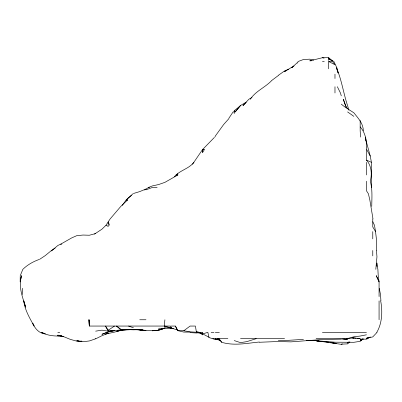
<?xml version="1.0" encoding="UTF-8"?>
<svg xmlns="http://www.w3.org/2000/svg" width="402" height="402" viewBox="0 0 402 402"><rect width="100%" height="100%" fill="white"/><g stroke="black" fill="none" stroke-linecap="round" stroke-linejoin="round"><path stroke-width="0.6" d="M366.805 143.393L370.227 155.991L371.413 162.292L371.659 187.483M371.755 206.382C371.825 197.96 372.644 189.397 370.257 181.186C372.162 174.277 371.548 165.534 366.473 160.152L366.473 149.695M376.925 266.506L377.051 263.069M22.462 294.56L22.708 288.264M375.805 269.37L376.96 256.772L376.463 250.471M297.54 63.144L298.078 61.511L303.485 59.506L309.781 59.169L313.791 60.064M376.774 332.353C382.257 323.143 382.614 311.158 380.679 300.862M202.703 152.353L204.332 149.695L202.703 149.398L202.703 152.353L202.452 149.695L204.332 149.695M192.543 164.222L202.452 149.695M94.48 234.105L101.927 229.205L105.982 225.276L110.098 218.979L120.821 206.387L127.122 200.402L127.122 198.97L132.956 193.784M228.899 118.198L233.115 111.902L235.175 111.902L240.496 105.6L234.2 110.816L234.2 113.625M215.301 136.077L223.663 124.499L228.944 118.59M122.213 205.412L126.087 200.08L131.479 195.377M250.25 99.304C255.566 91.058 265.255 87.465 271.847 80.405M174.448 176.664C179.694 170.272 188.905 168.92 193.935 162.292M368.76 337.429L366.473 338.238L372.77 336.906L377.051 332.353M202.703 149.398L214.281 137.529M245.944 102.636L242.959 105.6L248.798 99.304L252.019 97.425M214.723 137.097L215.301 136.534M369.121 337.363L367.755 338.655L366.473 339.172L360.172 339.122M297.184 62.737L291.701 67.807L292.701 67.159M39.461 259.446L45.24 255.602L51.491 250.471L52.019 250.471L57.833 245.496L60.612 244.175M349.931 341.871L347.574 343.876L341.278 344.142M310.927 340.288L334.977 342.197L353.876 342.293L360.172 341.338L362.905 339.037M271.993 80.284L278.29 75.556M183.809 330.751L190.106 326.057L195.422 326.057L196.407 332.248L190.106 331.846L183.809 330.751L177.508 330.58L175.398 326.057L171.212 326.057M278.29 75.365L284.586 70.913L288.596 69.325M362.659 339.017L360.172 340.831L363.066 338.966M144.564 190.051L148.484 187.483L152.318 185.94L158.614 184.543L164.91 182.357L178.011 174.885L176.066 174.885L177.508 175.131L177.508 173.704M349.107 341.921L347.574 343.012L349.011 342.007M114.525 326.057L108.223 330.218L108.223 331.198L101.927 330.158L95.626 331.158M55.21 248.034L51.536 250.436L51.536 250.928L51.536 250.436L52.019 250.471M246.27 102.098L240.376 105.6L235.175 111.902L234.2 110.816M294.038 65.923L284.586 71.516L286.164 70.737M96.033 338.655L101.927 335.73L108.223 333.283L106.505 333.66M38.939 259.546C32.979 261.707 27.346 264.878 22.824 269.37L20.246 275.666L20.18 281.963L21.587 275.666C18.115 286.139 22.477 297.153 25.668 307.158L23.758 300.862C24.839 310.133 29.723 318.052 34.069 326.057L32.642 323.118C34.853 328.429 39.069 333.499 45.24 333.906L41.577 332.353C47.783 335.801 54.908 336.313 61.843 335.916M362.423 339.132L360.172 340.097L363.363 339.012M366.473 338.655L370.478 336.976M146.016 189L139.72 191.598L133.419 193.498M108.223 331.881L101.927 334.308C111.826 330.077 122.781 329.318 133.419 329.821C143.725 329.273 154.549 332.997 164.343 328.278L158.614 329.886L164.343 328.273M163.77 328.238L158.614 330.148L163.77 328.303M146.016 189.814L152.318 187.483L157.167 187.483M256.245 338.655L246.798 341.645L240.496 342.62L234.2 340.584M342.424 343.921L341.278 344.328L316.083 340.715L318.374 340.976M95.626 338.826L89.329 340.961L83.028 341.725L76.732 340.775L79.023 340.961M109.369 331.555L111.088 331.067M316.083 338.655L347.077 338.655L353.876 336.786L360.172 336.052L366.473 334.796M95.626 233.572L89.329 235.245L83.028 235.044L76.732 235.683L71.757 237.873L60.672 244.175L61.823 244.175M123.112 329.791L113.635 332.353L105.359 334.102M332.263 60.742L328.68 57.672L322.379 57.727L309.781 60.848L311.5 60.772M113.952 330.665L108.223 331.509L114.525 330.685M347.574 338.574L353.876 337.856M259.396 342.012C246.823 343.248 234.054 346.021 221.602 342.278L218.794 338.655L220 339.891M199.844 332.68L196.407 332.992L190.106 332.615M120.821 330.228L133.419 329.529L128.268 329.444M123.112 329.851L120.821 329.997L127.122 329.69L120.821 329.886L116.57 326.057L120.821 329.208L120.821 329.886M124.258 329.776L132.273 329.439M142.579 329.846L127.695 329.444M346.429 338.348L347.574 338.278L346.429 338.313M142.006 329.846L139.72 329.962L146.016 330.419L133.992 329.434M303.485 339.373L284.586 340.574L278.29 340.625M196.407 332.248L196.407 331.514L199.392 332.353L202.703 334.861L202.703 333.876L207.854 332.353L209.005 337.524L215.301 339.584L217.593 339.479M336.122 343.464L334.977 343.504L330.399 342.323M259.396 342.263L278.29 341.509L290.887 341.871L322.379 339.484L341.278 339.157M59.551 335.74L57.833 335.776L59.551 335.836M158.614 328.253L173.503 328.364M336.122 343.323L330.399 342.278M322.429 61.511L324.288 61.511M328.68 61.511L332.434 61.511L334.977 64.717L328.68 61.511L328.68 68.842M148.484 187.483L149.579 187.483M127.61 200.08L126.087 200.08L127.122 200.402M376.704 250.471L376.277 237.873L375.533 231.577L374.483 225.276L372.77 221.708M139.72 319.756L146.016 319.756M89.329 325.906L88.852 319.756L89.329 325.906L89.616 326.057L170.528 326.057L171.212 328.092L177.508 329.931L175.398 326.057M57.833 332.353L59.747 332.353M209.005 337.258L202.703 333.876L202.1 332.353L199.392 332.353L201.759 333.66M211.105 332.353L214.005 332.353M215.301 332.353L219.386 332.353M322.379 332.353L366.473 332.353M95.123 338.655L95.626 338.655M212.814 338.655L227.899 338.655M240.496 338.655L284.586 338.655M190.106 332.102L183.809 332.082L177.508 330.58M217.02 339.233L215.301 339.203L219.884 340.203M81.882 341.263L76.732 341.127L70.43 339.419L64.134 336.856L57.833 335.142L63.561 336.534L57.833 335.585L59.551 335.695M341.851 339.052L347.574 339.278L343.564 339.097M306.349 340.343L316.083 340.625L311.5 340.278M353.876 337.936L352.73 337.866L356.162 338.182M114.525 330.65L108.223 330.218L105.455 326.057L108.223 331.198M80.742 341.102L81.882 341.197M316.083 340.841L324.097 341.715M325.816 341.881L328.68 342.152M357.308 338.303L360.172 338.61L352.157 337.856M316.655 340.7L318.374 340.951M329.826 342.333L333.258 342.911M164.91 319.756L164.227 326.057L164.91 326.851L171.212 328.092L171.212 327.107M322.379 57.727L324.097 58.159M197.025 332.353L202.136 334.002M164.91 326.057L171.212 328.092M128.545 326.057L133.419 327.756M219.356 339.615L217.105 338.655L221.1 341.218M366.473 160.152L371.413 162.292M105.982 225.276L108.223 226.442L108.223 221.874L109.53 225.276M332.163 60.893L328.68 58.737L333.896 61.511L336.871 67.807L338.152 72.963M341.278 104.128C345.147 107.47 349.624 109.997 353.876 112.816C358.157 118.243 363.222 123.349 363.343 130.796M347.574 111.902L353.876 116.364M360.172 126.891C365.594 132.841 366.885 141.368 366.473 149.152L370.227 155.991M347.574 108.786L345.609 105.6L343.328 99.304L346.112 107.314M375.533 231.577L372.77 226.959L372.77 218.979M379.071 281.254L376.247 275.666L379.071 281.963L379.071 287.887M337.343 86.706L340.449 93.003L341.278 95.857M338.077 72.963L336.454 67.807C341.715 79.928 343.403 93.138 347.559 105.6L348.901 110.193M202.1 332.353L202.703 334.861M379.207 288.264L380.528 294.56L380.91 300.862M376.634 263.069L377.885 269.37L378.207 275.666L379.071 281.963M366.473 143.393L365.488 137.097L365.725 140.529M372.996 218.979L369.855 200.08L368.408 193.784L366.473 190.789L366.473 181.186M360.579 137.097L360.172 130.796L360.172 120.479M89.329 319.756L89.616 326.057M379.071 288.264L379.071 296.586M379.071 300.862L379.071 319.756M372.77 231.577L372.77 238.899M372.77 250.471L372.77 255.918M366.473 162.292L366.473 174.986M334.977 74.109L334.977 78.561M334.977 86.706L334.977 93.003M328.68 57.672L328.68 60.456M221.602 341.539L221.602 342.278M215.301 338.655L215.301 339.584M164.91 326.851L164.91 328.253M120.821 330.364L116.816 331.223L120.821 330.384M157.468 330.268L152.318 330.796L157.468 330.263"/></g></svg>
